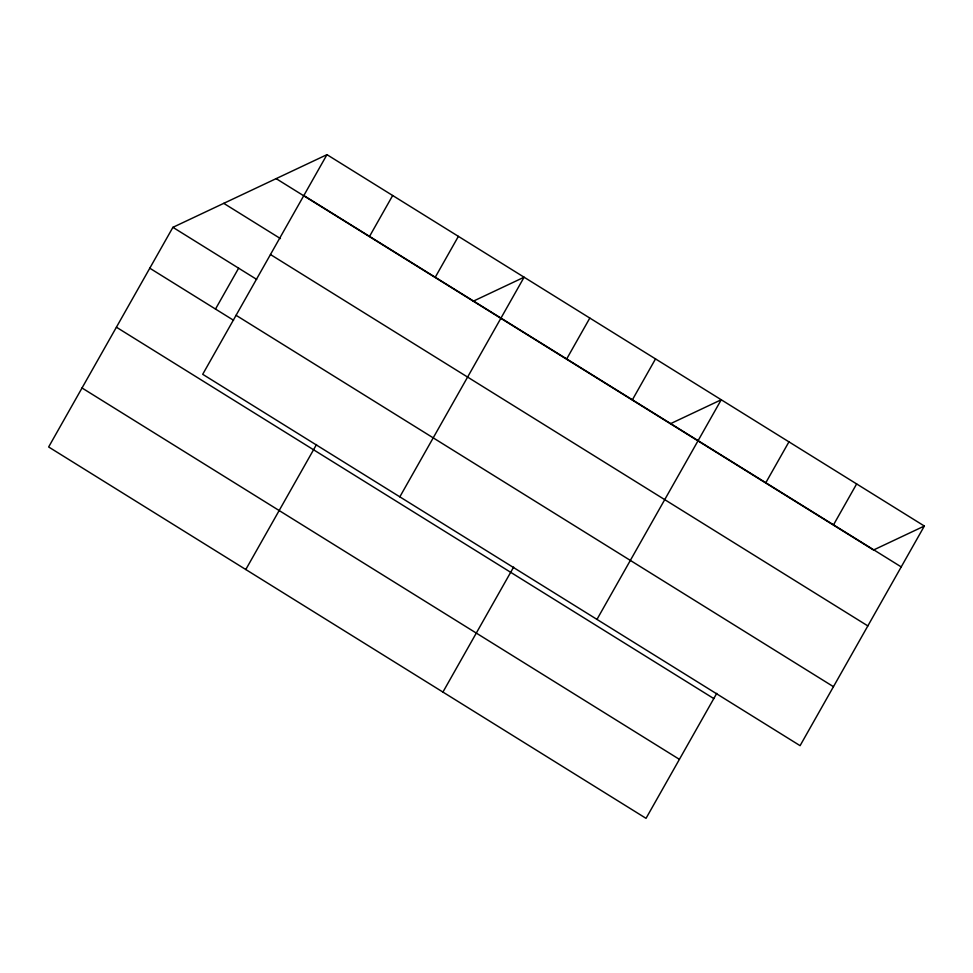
<?xml version="1.0" encoding="UTF-8"?>
<svg xmlns="http://www.w3.org/2000/svg" width="973" height="973" viewBox="0 0 973 973"><rect width="100%" height="100%" fill="white"/><g stroke="black" fill="none" stroke-linecap="round" stroke-linejoin="round"><path stroke-width="1.46" d="M326.964 154.658L202.7 374.301L800.086 745.671L924.35 526.028L326.964 154.658L172.914 227.329L48.65 446.972L646.036 818.342L716.76 693.335M215.495 309.061L238.628 268.183M369.545 236.39L392.678 195.5M245.792 569.521L316.517 444.515M435.259 277.244L458.392 236.354M399.83 496.85L524.106 277.208L473.267 301.192M566.687 358.94L589.82 318.062M442.922 692.083L513.647 567.064M632.401 399.794L655.522 358.903M596.972 619.4L721.236 399.757L670.409 423.741M765.812 482.73L788.945 441.851M833.52 524.824L856.641 483.934M924.35 526.028L873.511 550.013L276.137 178.631M303.831 195.537L901.217 566.906M223.754 203.345L280.443 238.592M270.458 254.525L867.843 625.907M172.914 227.329L256.665 279.397M236.074 315.301L833.46 686.683M149.793 268.207L233.544 320.275M116.407 327.208L713.793 698.578M82.024 387.984L679.409 759.354"/></g></svg>
